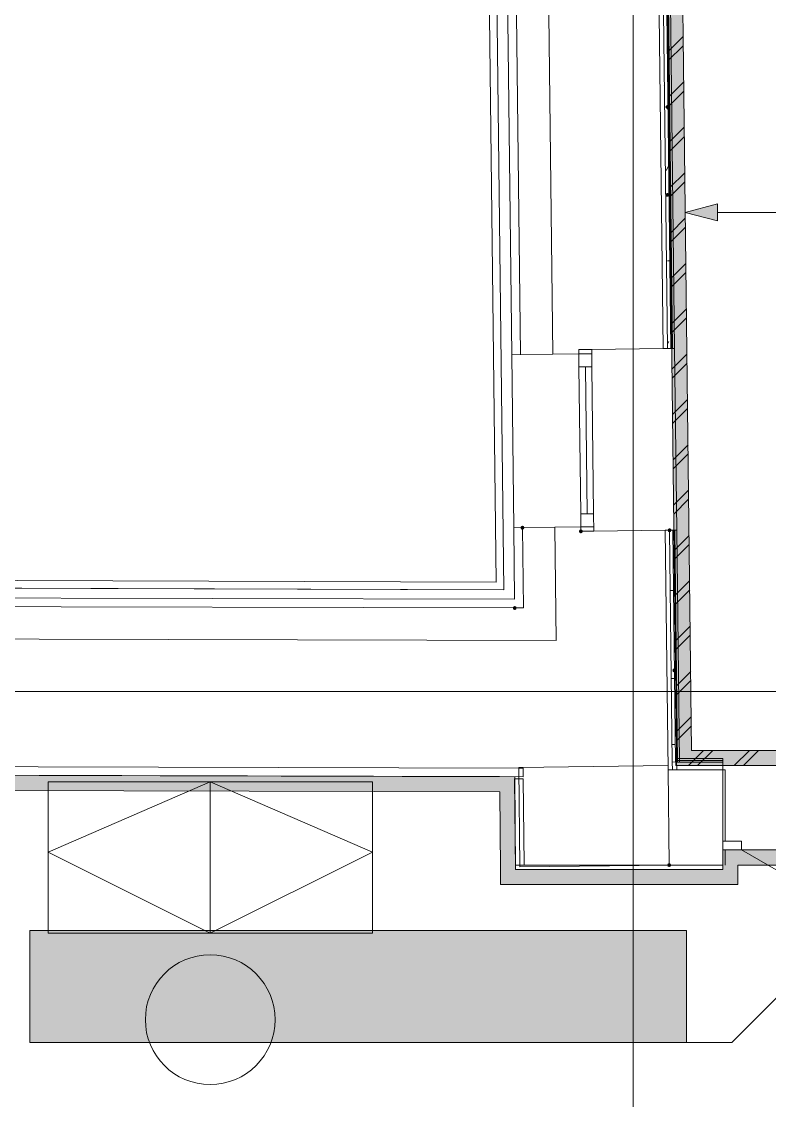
# Model space of a CAD drawing. Header units: millimetres. Extents: x 0 to 1189, y 0 to 841.
# Drawn here: x 659.9 to 694.48, y 398.46 to 448.33 of the extents above; entities that cross this region are included whole.
import ezdxf

# ---------------------------------------------------------------- set-up
doc = ezdxf.new("R2010")
doc.units = ezdxf.units.MM

msp = doc.modelspace()

# ---------------------------------------------------------------- hatches: boundary and pattern name
at = {"true_color": 0xcccccc}
h = msp.add_hatch(color=254, dxfattribs=at)
h.dxf.hatch_style = 2
h.paths.add_polyline_path([(690.880056, 414.641404), (690.180054, 414.641404), (689.383053, 481.905507), (690.083054, 481.905507)])
h = msp.add_hatch(color=7)
h.dxf.hatch_style = 2
h.paths.add_polyline_path([(689.757054, 444.47545), (689.693491, 444.449012), (689.667054, 444.38545), (689.693491, 444.321887), (689.757054, 444.295449), (689.820616, 444.321887), (689.847054, 444.38545), (689.820616, 444.449012)])
h = msp.add_hatch(color=7)
h.dxf.hatch_style = 2
h.paths.add_polyline_path([(689.757054, 440.411444), (689.693491, 440.385006), (689.667054, 440.321443), (689.693491, 440.257881), (689.757054, 440.231443), (689.820616, 440.257881), (689.847054, 440.321443), (689.820616, 440.385006)])
h = msp.add_hatch(color=7)
h.dxf.hatch_style = 2
h.paths.add_polyline_path([(689.757054, 440.411444), (689.693491, 440.385006), (689.667054, 440.321443), (689.693491, 440.257881), (689.757054, 440.231443), (689.820616, 440.257881), (689.847054, 440.321443), (689.820616, 440.385006)])
at = {"true_color": 0x0077b0}
h = msp.add_hatch(color=144, dxfattribs=at)
h.dxf.hatch_style = 2
h.paths.add_polyline_path([(690.587055, 439.515442), (692.080057, 439.915443), (692.080057, 439.115442)])
h = msp.add_hatch(color=7)
h.dxf.hatch_style = 2
h.paths.add_polyline_path([(683.148044, 424.94042), (683.121606, 425.003983), (683.058044, 425.03042), (682.994481, 425.003983), (682.968043, 424.94042), (682.994481, 424.868857), (683.058044, 424.84242), (683.121606, 424.868857)])
h = msp.add_hatch(color=7)
h.dxf.hatch_style = 2
h.paths.add_polyline_path([(689.950054, 424.82042), (689.923617, 424.883982), (689.860054, 424.91042), (689.796491, 424.883982), (689.770054, 424.82042), (689.796491, 424.749857), (689.860054, 424.72342), (689.923617, 424.749857)])
h = msp.add_hatch(color=7)
h.dxf.hatch_style = 2
h.paths.add_polyline_path([(685.850048, 424.77242), (685.82361, 424.835982), (685.760048, 424.86242), (685.696485, 424.835982), (685.670048, 424.77242), (685.696485, 424.700857), (685.760048, 424.67442), (685.82361, 424.700857)])
h = msp.add_hatch(color=7)
h.dxf.hatch_style = 2
h.paths.add_polyline_path([(682.792043, 421.227414), (682.765606, 421.290977), (682.702043, 421.317414), (682.63848, 421.290977), (682.612043, 421.227414), (682.63848, 421.157852), (682.702043, 421.131414), (682.765606, 421.157852)])
h = msp.add_hatch(color=7)
h.dxf.hatch_style = 2
h.paths.add_polyline_path([(690.010405, 418.285241), (690.066234, 418.244963), (690.134223, 418.25576), (690.174501, 418.311589), (690.163704, 418.379579), (690.155704, 418.392579), (690.099875, 418.432856), (690.031885, 418.422059), (689.991608, 418.36623), (690.002405, 418.298241)])
at = {"true_color": 0xcccccc}
h = msp.add_hatch(color=254, dxfattribs=at)
h.dxf.hatch_style = 2
h.paths.add_polyline_path([(690.880056, 414.641404), (690.196054, 413.949403), (690.180054, 414.641404)])
h = msp.add_hatch(color=254, dxfattribs=at)
h.dxf.hatch_style = 2
h.paths.add_polyline_path([(690.880056, 414.641404), (690.888056, 413.941403), (690.188054, 413.941403)])
h = msp.add_hatch(color=254, dxfattribs=at)
h.dxf.hatch_style = 2
h.paths.add_polyline_path([(705.075077, 414.641404), (705.075077, 413.941403), (690.888056, 413.941403), (690.880056, 414.641404)])
at = {"true_color": 0xf1d696}
h = msp.add_hatch(color=41, dxfattribs=at)
h.dxf.hatch_style = 2
h.paths.add_polyline_path([(548.761838, 413.083402), (548.760838, 413.783403), (682.001042, 413.429402), (682.008042, 412.729401)])
h = msp.add_hatch(color=41, dxfattribs=at)
h.dxf.hatch_style = 2
h.paths.add_polyline_path([(682.701043, 413.427402), (682.008042, 412.729401), (682.001042, 413.429402)])
h = msp.add_hatch(color=41, dxfattribs=at)
h.dxf.hatch_style = 2
h.paths.add_polyline_path([(682.692043, 413.418402), (682.708043, 412.727401), (682.008042, 412.729401)])
h = msp.add_hatch(color=41, dxfattribs=at)
h.dxf.hatch_style = 2
h.paths.add_polyline_path([(682.008042, 412.729401), (682.708043, 412.727401), (682.744043, 409.141396), (682.044042, 409.141396)])
h = msp.add_hatch(color=41, dxfattribs=at)
h.dxf.hatch_style = 2
h.paths.add_polyline_path([(693.023059, 409.341396), (692.323058, 409.341396), (692.323058, 410.041397)])
h = msp.add_hatch(color=41, dxfattribs=at)
h.dxf.hatch_style = 2
h.paths.add_polyline_path([(693.023059, 410.041397), (693.023059, 409.341396), (692.323058, 410.041397)])
h = msp.add_hatch(color=41, dxfattribs=at)
h.dxf.hatch_style = 2
h.paths.add_polyline_path([(693.023059, 409.341396), (693.023059, 410.041397), (701.923072, 410.041397), (701.923072, 409.341396)])
h = msp.add_hatch(color=41, dxfattribs=at)
h.dxf.hatch_style = 2
h.paths.add_polyline_path([(682.744043, 409.141396), (682.051042, 408.441395), (682.044042, 409.141396)])
h = msp.add_hatch(color=41, dxfattribs=at)
h.dxf.hatch_style = 2
h.paths.add_polyline_path([(682.744043, 409.141396), (682.751043, 408.441395), (682.051042, 408.441395)])
h = msp.add_hatch(color=41, dxfattribs=at)
h.dxf.hatch_style = 2
h.paths.add_polyline_path([(682.751043, 408.441395), (682.744043, 409.141396), (692.323058, 409.141396), (692.323058, 408.441395)])
h = msp.add_hatch(color=7)
h.dxf.hatch_style = 2
h.paths.add_polyline_path([(689.752054, 409.338396), (689.778491, 409.274833), (689.842054, 409.248396), (689.905617, 409.274833), (689.932054, 409.338396), (689.905617, 409.404959), (689.842054, 409.431396), (689.778491, 409.404959)])
h = msp.add_hatch(color=41, dxfattribs=at)
h.dxf.hatch_style = 2
h.paths.add_polyline_path([(693.023059, 409.141396), (692.323058, 409.141396), (692.323058, 409.341396), (693.023059, 409.341396)])
h = msp.add_hatch(color=41, dxfattribs=at)
h.dxf.hatch_style = 2
h.paths.add_polyline_path([(692.323058, 409.141396), (693.023059, 408.441395), (692.323058, 408.441395)])
h = msp.add_hatch(color=41, dxfattribs=at)
h.dxf.hatch_style = 2
h.paths.add_polyline_path([(693.023059, 409.141396), (693.023059, 408.441395), (692.323058, 409.141396)])
at = {"true_color": 0xffffff}
h = msp.add_hatch(color=7, dxfattribs=at)
h.dxf.hatch_style = 2
h.paths.add_polyline_path([(660.279009, 406.322391), (690.636055, 406.322391), (690.636055, 401.146384), (660.279009, 401.146384)])
at = {"true_color": 0x0077b0}
h = msp.add_hatch(color=144, dxfattribs=at)
h.dxf.hatch_style = 2
h.paths.add_polyline_path([(687.500987, 406.339196), (687.577399, 406.313633), (687.602962, 406.237221), (687.602962, 404.419864), (687.577399, 404.345106), (687.500987, 404.321197), (687.42485, 404.345106), (687.399563, 404.419864), (687.399563, 405.907043), (686.990562, 405.289131), (686.9455, 405.244758), (686.89465, 405.230151), (686.845799, 405.244758), (686.801495, 405.289131), (686.391942, 405.907043), (686.391942, 404.419864), (686.366655, 404.345106), (686.290518, 404.321197), (686.214382, 404.345106), (686.189095, 404.419864), (686.189095, 406.237221), (686.214382, 406.313633), (686.290518, 406.339196), (686.339508, 406.326449), (686.378162, 406.288484), (686.89465, 405.512373), (687.416651, 406.293996), (687.452618, 406.328171)])
h = msp.add_hatch(color=144, dxfattribs=at)
h.dxf.hatch_style = 2
h.paths.add_polyline_path([(689.926071, 406.339196), (690.026504, 406.330161), (690.119754, 406.302884), (690.205046, 406.257108), (690.281604, 406.192573), (690.34657, 406.114489), (690.393294, 406.028862), (690.421518, 405.935379), (690.430984, 405.833731), (690.407833, 405.68952), (690.33838, 405.543241), (689.70338, 404.521839), (690.32956, 404.521839), (690.405697, 404.496276), (690.430984, 404.419864), (690.405697, 404.345106), (690.32956, 404.321197), (689.522581, 404.321197), (689.446444, 404.345106), (689.421157, 404.419864), (689.437694, 404.479395), (690.177425, 405.667264), (690.21539, 405.749671), (690.228137, 405.833731), (690.206639, 405.950658), (690.140493, 406.048154), (690.042997, 406.1143), (689.926071, 406.135797), (689.841373, 406.119967), (689.760706, 406.072408), (689.68376, 405.993015), (689.610224, 405.881687), (689.573844, 405.846134), (689.522581, 405.833731), (689.446444, 405.859294), (689.421157, 405.935706), (689.429426, 405.974843), (689.531521, 406.134325), (689.647982, 406.248176), (689.779327, 406.31645)])
h = msp.add_hatch(color=144, dxfattribs=at)
h.dxf.hatch_style = 2
h.paths.add_polyline_path([(688.915412, 404.823354), (688.108433, 404.823354), (688.032296, 404.848916), (688.007009, 404.925329), (688.032296, 405.001465), (688.108433, 405.026752), (688.915412, 405.026752), (688.991548, 405.001465), (689.016835, 404.925329), (688.991548, 404.848916)])
h = msp.add_hatch(color=144, dxfattribs=at)
h.paths.add_polyline_path([(670.463133, 403.047774), (670.585641, 403.121499), (670.697399, 403.146441), (670.758584, 403.164769), (670.813155, 403.216997), (670.853738, 403.283418), (670.866623, 403.34984), (670.851809, 403.427974), (670.807642, 403.493707), (670.74191, 403.536495), (670.663775, 403.549931), (670.585227, 403.535461), (670.519908, 403.493707), (670.477671, 403.427974), (670.463133, 403.34984)])
h.paths.add_polyline_path([(670.965841, 403.106754), (671.090829, 403.030755), (671.188532, 402.920443), (671.249373, 402.787738), (671.270112, 402.644284), (671.270112, 402.237487), (671.260647, 402.137054), (671.232423, 402.043804), (671.185699, 401.958512), (671.120733, 401.881953), (671.044174, 401.817418), (670.958882, 401.771641), (670.865632, 401.744365), (670.765199, 401.73533), (670.66356, 401.744365), (670.570138, 401.771641), (670.484673, 401.817418), (670.406909, 401.881953), (670.342374, 401.959675), (670.296597, 402.044837), (670.26932, 402.137442), (670.260286, 402.237487), (670.260286, 403.34984), (670.289776, 403.506316), (670.378797, 403.637574), (670.50847, 403.723977), (670.663775, 403.753329), (670.820252, 403.723632), (670.95151, 403.634818), (671.037913, 403.505971), (671.067265, 403.34984), (671.041771, 403.21238)])
h.paths.add_polyline_path([(671.067265, 402.240243), (671.067265, 402.644284), (671.045767, 402.759764), (670.979622, 402.858707), (670.882125, 402.92437), (670.765199, 402.945799), (670.648272, 402.92437), (670.550776, 402.858707), (670.48463, 402.759764), (670.463133, 402.644284), (670.463133, 402.240243), (670.48463, 402.122697), (670.550776, 402.02582), (670.648272, 401.958779), (670.765199, 401.935972), (670.882125, 401.958779), (670.979622, 402.02582), (671.045767, 402.12373)])
h = msp.add_hatch(color=144, dxfattribs=at)
h.paths.add_polyline_path([(677.820551, 403.34984), (677.820551, 402.13882), (677.791061, 401.982137), (677.702039, 401.851085), (677.571332, 401.763649), (677.417061, 401.73533), (677.214214, 401.73533), (677.057875, 401.763649), (676.929236, 401.851085), (676.840214, 401.982137), (676.810724, 402.13882), (676.810724, 402.742952), (676.840214, 402.899634), (676.929236, 403.030686), (677.058909, 403.117089), (677.214214, 403.146441), (677.617703, 403.146441), (677.617703, 403.34984), (677.603165, 403.427974), (677.560928, 403.493707), (677.495609, 403.535461), (677.417061, 403.549931), (677.112239, 403.549931), (677.038721, 403.575424), (677.013571, 403.651354), (677.038721, 403.727766), (677.112239, 403.753329), (677.417061, 403.753329), (677.573399, 403.723632), (677.702039, 403.634818), (677.791061, 403.505971)])
h.paths.add_polyline_path([(677.617703, 402.13882), (677.617703, 402.943043), (677.214214, 402.943043), (677.135666, 402.92878), (677.070347, 402.886819), (677.02811, 402.821086), (677.013571, 402.742952), (677.013571, 402.13882), (677.028454, 402.061718), (677.073103, 401.994952), (677.138077, 401.95058), (677.214214, 401.935972), (677.417061, 401.935972), (677.494231, 401.95058), (677.558172, 401.994952), (677.602821, 402.060685)])
h = msp.add_hatch(color=144, dxfattribs=at)
h.paths.add_polyline_path([(660.478595, 402.237487), (660.478595, 402.641528), (660.48763, 402.743167), (660.514906, 402.836589), (660.560683, 402.922053), (660.625218, 402.999818), (660.702982, 403.064353), (660.788447, 403.11013), (660.881869, 403.137406), (660.983508, 403.146441), (661.178569, 403.110474), (661.341798, 403.002574), (661.406333, 402.924766), (661.45211, 402.839001), (661.479386, 402.74476), (661.488421, 402.641528), (661.488421, 402.237487), (661.478956, 402.137442), (661.450732, 402.044837), (661.404008, 401.959675), (661.339042, 401.881953), (661.262483, 401.817418), (661.177191, 401.771641), (661.083941, 401.744365), (660.983508, 401.73533), (660.881869, 401.744365), (660.788447, 401.771641), (660.702982, 401.817418), (660.625218, 401.881953), (660.560683, 401.959675), (660.514906, 402.044837), (660.48763, 402.137442)])
h.paths.add_polyline_path([(661.285574, 402.240243), (661.285574, 402.644284), (661.264077, 402.759764), (661.197931, 402.858707), (661.100435, 402.92437), (660.983508, 402.945799), (660.866581, 402.92437), (660.769085, 402.858707), (660.702939, 402.759764), (660.681442, 402.644284), (660.681442, 402.240243), (660.702939, 402.122697), (660.769085, 402.02582), (660.866581, 401.958779), (660.983508, 401.935972), (661.100435, 401.958779), (661.197931, 402.02582), (661.264077, 402.12373)])
h = msp.add_hatch(color=144, dxfattribs=at)
h.dxf.hatch_style = 2
h.paths.add_polyline_path([(661.994352, 403.146441), (662.902755, 403.146441), (663.058129, 403.117089), (663.188284, 403.030686), (663.277099, 402.899634), (663.306796, 402.742952), (663.306796, 401.833998), (663.281233, 401.759239), (663.204821, 401.73533), (663.128684, 401.759239), (663.103397, 401.833998), (663.103397, 402.742952), (663.088928, 402.821086), (663.047173, 402.886819), (662.981372, 402.929813), (662.902755, 402.943043), (662.699908, 402.943043), (662.699908, 401.833998), (662.674414, 401.759239), (662.598484, 401.73533), (662.524483, 401.759239), (662.499265, 401.833998), (662.499265, 402.943043), (662.095776, 402.943043), (662.095776, 401.833998), (662.070489, 401.759239), (661.994352, 401.73533), (661.918215, 401.759239), (661.892928, 401.833998), (661.892928, 403.047774), (661.918215, 403.121499)])
h = msp.add_hatch(color=144, dxfattribs=at)
h.paths.add_polyline_path([(664.40248, 403.047774), (664.427767, 403.121499), (664.503904, 403.146441), (665.008817, 403.146441), (665.165155, 403.117089), (665.293795, 403.030686), (665.382816, 402.899634), (665.412306, 402.742952), (665.412306, 402.13882), (665.382816, 401.982137), (665.293795, 401.851085), (665.165155, 401.763649), (665.008817, 401.73533), (664.605327, 401.73533), (664.605327, 401.227109), (664.58004, 401.153591), (664.503904, 401.128442), (664.427767, 401.153591), (664.40248, 401.227109)])
h.paths.add_polyline_path([(664.605327, 402.943043), (664.605327, 401.935972), (665.008817, 401.935972), (665.085987, 401.95058), (665.149928, 401.994952), (665.194576, 402.060685), (665.209459, 402.13882), (665.209459, 402.742952), (665.194921, 402.821086), (665.152684, 402.886819), (665.087365, 402.929813), (665.008817, 402.943043)])
h = msp.add_hatch(color=144, dxfattribs=at)
h.paths.add_polyline_path([(666.623793, 402.943043), (666.220303, 402.943043), (666.141755, 402.92878), (666.076436, 402.886819), (666.034199, 402.821086), (666.019661, 402.742952), (666.019661, 402.13882), (666.034544, 402.061718), (666.079192, 401.994952), (666.144167, 401.95058), (666.220303, 401.935972), (666.42315, 401.935972), (666.500321, 401.95058), (666.564262, 401.994952), (666.60891, 402.060685), (666.623793, 402.13882)])
h.paths.add_polyline_path([(667.027282, 401.833998), (667.00234, 401.759239), (666.928615, 401.73533), (666.79901, 401.760961), (666.697104, 401.83951), (666.57191, 401.760961), (666.42315, 401.73533), (666.220303, 401.73533), (666.063965, 401.763649), (665.935325, 401.851085), (665.846304, 401.981103), (665.816814, 402.13882), (665.816814, 402.742952), (665.846304, 402.899634), (665.935325, 403.030686), (666.063965, 403.117089), (666.220303, 403.146441), (666.725216, 403.146441), (666.801353, 403.121499), (666.82664, 403.047774), (666.82664, 402.037396), (666.852203, 401.961259), (666.928615, 401.935972), (667.00234, 401.91041)])
h = msp.add_hatch(color=144, dxfattribs=at)
h.dxf.hatch_style = 2
h.paths.add_polyline_path([(667.634466, 402.483329), (668.269466, 403.118329), (668.300609, 403.139827), (668.340021, 403.146441), (668.416158, 403.121499), (668.441445, 403.047774), (668.410577, 402.977218), (667.9674, 402.531285), (668.422152, 401.893529), (668.441445, 401.833998), (668.416158, 401.759239), (668.340021, 401.73533), (668.291445, 401.74601), (668.255685, 401.777774), (667.820776, 402.387418), (667.634466, 402.198351), (667.634466, 401.833998), (667.609179, 401.759239), (667.533042, 401.73533), (667.456905, 401.759239), (667.431618, 401.833998), (667.431618, 403.047774), (667.456905, 403.121499), (667.533042, 403.146441), (667.609179, 403.121499), (667.634466, 403.047774)])
h = msp.add_hatch(color=144, dxfattribs=at)
h.paths.add_polyline_path([(668.845952, 402.237487), (668.845952, 402.641528), (668.854987, 402.743167), (668.882263, 402.836589), (668.92804, 402.922053), (668.992575, 402.999818), (669.07034, 403.064353), (669.155804, 403.11013), (669.249226, 403.137406), (669.350865, 403.146441), (669.545927, 403.110474), (669.709155, 403.002574), (669.77369, 402.924766), (669.819467, 402.839001), (669.846744, 402.74476), (669.855778, 402.641528), (669.855778, 402.237487), (669.846313, 402.137442), (669.818089, 402.044837), (669.771365, 401.959675), (669.706399, 401.881953), (669.62984, 401.817418), (669.544549, 401.771641), (669.451298, 401.744365), (669.350865, 401.73533), (669.249226, 401.744365), (669.155804, 401.771641), (669.07034, 401.817418), (668.992575, 401.881953), (668.92804, 401.959675), (668.882263, 402.044837), (668.854987, 402.137442)])
h.paths.add_polyline_path([(669.652931, 402.240243), (669.652931, 402.644284), (669.631434, 402.759764), (669.565288, 402.858707), (669.467792, 402.92437), (669.350865, 402.945799), (669.233939, 402.92437), (669.136443, 402.858707), (669.070297, 402.759764), (669.048799, 402.644284), (669.048799, 402.240243), (669.070297, 402.122697), (669.136443, 402.02582), (669.233939, 401.958779), (669.350865, 401.935972), (669.467792, 401.958779), (669.565288, 402.02582), (669.631434, 402.12373)])
h = msp.add_hatch(color=144, dxfattribs=at)
h.dxf.hatch_style = 2
h.paths.add_polyline_path([(672.684446, 403.047774), (672.684446, 401.833998), (672.659159, 401.759239), (672.583022, 401.73533), (672.078109, 401.73533), (671.921771, 401.763649), (671.793131, 401.851085), (671.704109, 401.981103), (671.674619, 402.13882), (671.674619, 403.047774), (671.699906, 403.121499), (671.776043, 403.146441), (671.85218, 403.121499), (671.877467, 403.047774), (671.877467, 402.13882), (671.892349, 402.061718), (671.936998, 401.994952), (672.001972, 401.95058), (672.078109, 401.935972), (672.481599, 401.935972), (672.481599, 403.047774), (672.506886, 403.121499), (672.583022, 403.146441), (672.659159, 403.121499)])
h = msp.add_hatch(color=144, dxfattribs=at)
h.dxf.hatch_style = 2
h.paths.add_polyline_path([(673.2918, 402.339462), (673.2918, 401.833998), (673.266513, 401.759239), (673.190377, 401.73533), (673.11424, 401.759239), (673.088953, 401.833998), (673.088953, 403.047774), (673.11424, 403.121499), (673.190377, 403.146441), (673.266513, 403.121499), (673.2918, 403.047774), (673.2918, 402.542309), (673.895932, 402.542309), (673.895932, 403.047774), (673.921219, 403.121499), (673.997356, 403.146441), (674.073492, 403.121499), (674.098779, 403.047774), (674.098779, 401.833998), (674.073492, 401.759239), (673.997356, 401.73533), (673.921219, 401.759239), (673.895932, 401.833998), (673.895932, 402.339462)])
h = msp.add_hatch(color=144, dxfattribs=at)
h.paths.add_polyline_path([(675.310266, 402.13882), (675.280914, 401.982137), (675.194511, 401.851085), (675.063252, 401.763649), (674.906776, 401.73533), (674.60471, 401.73533), (674.528574, 401.759239), (674.503287, 401.833998), (674.503287, 403.047774), (674.528574, 403.121499), (674.60471, 403.146441), (674.680847, 403.121499), (674.706134, 403.047774), (674.706134, 402.542309), (674.906776, 402.542309), (675.063252, 402.513164), (675.194511, 402.426554), (675.280914, 402.295503)])
h.paths.add_polyline_path([(675.109623, 402.13882), (675.09481, 402.217368), (675.050643, 402.282687), (674.984911, 402.324924), (674.906776, 402.339462), (674.706134, 402.339462), (674.706134, 401.935972), (674.906776, 401.935972), (674.984911, 401.95058), (675.050643, 401.994952), (675.09481, 402.060685)])
h.paths.add_polyline_path([(675.513113, 403.047774), (675.538676, 403.121499), (675.615088, 403.146441), (675.688813, 403.121499), (675.713755, 403.047774), (675.713755, 401.833998), (675.688813, 401.759239), (675.615088, 401.73533), (675.538676, 401.759239), (675.513113, 401.833998)])
h = msp.add_hatch(color=144, dxfattribs=at)
h.paths.add_polyline_path([(678.225058, 402.237487), (678.225058, 402.641528), (678.234093, 402.743167), (678.261369, 402.836589), (678.307146, 402.922053), (678.371681, 402.999818), (678.449446, 403.064353), (678.53491, 403.11013), (678.628332, 403.137406), (678.729971, 403.146441), (678.925032, 403.110474), (679.088261, 403.002574), (679.152796, 402.924766), (679.198573, 402.839001), (679.22585, 402.74476), (679.234884, 402.641528), (679.234884, 402.237487), (679.225419, 402.137442), (679.197195, 402.044837), (679.150471, 401.959675), (679.085505, 401.881953), (679.008946, 401.817418), (678.923654, 401.771641), (678.830404, 401.744365), (678.729971, 401.73533), (678.628332, 401.744365), (678.53491, 401.771641), (678.449446, 401.817418), (678.371681, 401.881953), (678.307146, 401.959675), (678.261369, 402.044837), (678.234093, 402.137442)])
h.paths.add_polyline_path([(679.032037, 402.240243), (679.032037, 402.644284), (679.01054, 402.759764), (678.944394, 402.858707), (678.846898, 402.92437), (678.729971, 402.945799), (678.613045, 402.92437), (678.515548, 402.858707), (678.449402, 402.759764), (678.427905, 402.644284), (678.427905, 402.240243), (678.449402, 402.122697), (678.515548, 402.02582), (678.613045, 401.958779), (678.729971, 401.935972), (678.846898, 401.958779), (678.944394, 402.02582), (679.01054, 402.12373)])
h = msp.add_hatch(color=144, dxfattribs=at)
h.dxf.hatch_style = 2
h.paths.add_polyline_path([(680.330579, 401.833998), (680.330579, 403.047774), (680.355866, 403.121499), (680.432003, 403.146441), (680.936916, 403.146441), (681.091187, 403.117089), (681.221894, 403.030686), (681.310916, 402.899634), (681.340406, 402.742952), (681.340406, 401.833998), (681.315119, 401.759239), (681.238982, 401.73533), (681.162845, 401.759239), (681.137558, 401.833998), (681.137558, 402.742952), (681.12302, 402.821086), (681.080783, 402.886819), (681.015464, 402.929813), (680.936916, 402.943043), (680.533426, 402.943043), (680.533426, 401.833998), (680.508139, 401.759239), (680.432003, 401.73533), (680.355866, 401.759239)])
h = msp.add_hatch(color=144, dxfattribs=at)
h.paths.add_polyline_path([(681.744913, 402.237487), (681.744913, 402.641528), (681.753948, 402.743167), (681.781224, 402.836589), (681.827001, 402.922053), (681.891536, 402.999818), (681.9693, 403.064353), (682.054765, 403.11013), (682.148187, 403.137406), (682.249826, 403.146441), (682.444887, 403.110474), (682.608116, 403.002574), (682.672651, 402.924766), (682.718428, 402.839001), (682.745704, 402.74476), (682.754739, 402.641528), (682.754739, 402.237487), (682.745274, 402.137442), (682.71705, 402.044837), (682.670326, 401.959675), (682.60536, 401.881953), (682.528801, 401.817418), (682.443509, 401.771641), (682.350259, 401.744365), (682.249826, 401.73533), (682.148187, 401.744365), (682.054765, 401.771641), (681.9693, 401.817418), (681.891536, 401.881953), (681.827001, 401.959675), (681.781224, 402.044837), (681.753948, 402.137442)])
h.paths.add_polyline_path([(682.551892, 402.240243), (682.551892, 402.644284), (682.530395, 402.759764), (682.464249, 402.858707), (682.366753, 402.92437), (682.249826, 402.945799), (682.132899, 402.92437), (682.035403, 402.858707), (681.969257, 402.759764), (681.94776, 402.644284), (681.94776, 402.240243), (681.969257, 402.122697), (682.035403, 402.02582), (682.132899, 401.958779), (682.249826, 401.935972), (682.366753, 401.958779), (682.464249, 402.02582), (682.530395, 402.12373)])
h = msp.add_hatch(color=144, dxfattribs=at)
h.dxf.hatch_style = 2
h.paths.add_polyline_path([(683.26067, 403.146441), (684.169073, 403.146441), (684.324447, 403.117089), (684.454602, 403.030686), (684.543417, 402.899634), (684.573114, 402.742952), (684.573114, 401.833998), (684.547551, 401.759239), (684.471139, 401.73533), (684.395002, 401.759239), (684.369715, 401.833998), (684.369715, 402.742952), (684.355246, 402.821086), (684.313491, 402.886819), (684.24769, 402.929813), (684.169073, 402.943043), (683.966226, 402.943043), (683.966226, 401.833998), (683.940732, 401.759239), (683.864802, 401.73533), (683.790801, 401.759239), (683.765583, 401.833998), (683.765583, 402.943043), (683.362094, 402.943043), (683.362094, 401.833998), (683.336807, 401.759239), (683.26067, 401.73533), (683.184533, 401.759239), (683.159246, 401.833998), (683.159246, 403.047774), (683.184533, 403.121499)])
h = msp.add_hatch(color=144, dxfattribs=at)
h.paths.add_polyline_path([(684.977346, 402.237487), (684.977346, 402.641528), (684.986381, 402.743167), (685.013657, 402.836589), (685.059434, 402.922053), (685.123969, 402.999818), (685.201734, 403.064353), (685.287198, 403.11013), (685.38062, 403.137406), (685.482259, 403.146441), (685.67732, 403.110474), (685.840549, 403.002574), (685.905084, 402.924766), (685.950861, 402.839001), (685.978138, 402.74476), (685.987172, 402.641528), (685.987172, 402.237487), (685.977707, 402.137442), (685.949483, 402.044837), (685.902759, 401.959675), (685.837793, 401.881953), (685.761234, 401.817418), (685.675942, 401.771641), (685.582692, 401.744365), (685.482259, 401.73533), (685.38062, 401.744365), (685.287198, 401.771641), (685.201734, 401.817418), (685.123969, 401.881953), (685.059434, 401.959675), (685.013657, 402.044837), (684.986381, 402.137442)])
h.paths.add_polyline_path([(685.784325, 402.240243), (685.784325, 402.644284), (685.762828, 402.759764), (685.696682, 402.858707), (685.599186, 402.92437), (685.482259, 402.945799), (685.365333, 402.92437), (685.267836, 402.858707), (685.201691, 402.759764), (685.180193, 402.644284), (685.180193, 402.240243), (685.201691, 402.122697), (685.267836, 402.02582), (685.365333, 401.958779), (685.482259, 401.935972), (685.599186, 401.958779), (685.696682, 402.02582), (685.762828, 402.12373)])
h = msp.add_hatch(color=144, dxfattribs=at)
h.dxf.hatch_style = 2
h.paths.add_polyline_path([(686.896593, 403.146441), (687.300082, 403.146441), (687.376219, 403.121499), (687.401506, 403.047774), (687.401506, 401.833998), (687.376219, 401.759239), (687.300082, 401.73533), (687.223946, 401.759239), (687.198659, 401.833998), (687.198659, 402.943043), (686.967148, 402.943043), (686.586259, 401.803129), (686.55229, 401.75228), (686.493103, 401.73533), (686.416967, 401.760617), (686.39168, 401.836754), (686.397192, 401.868173), (686.795169, 403.064861), (686.835339, 403.126735)])
h = msp.add_hatch(color=144, dxfattribs=at)
h.dxf.hatch_style = 2
h.paths.add_polyline_path([(688.00886, 402.483329), (688.64386, 403.118329), (688.675004, 403.139827), (688.714416, 403.146441), (688.790553, 403.121499), (688.81584, 403.047774), (688.784972, 402.977218), (688.341794, 402.531285), (688.796547, 401.893529), (688.81584, 401.833998), (688.790553, 401.759239), (688.714416, 401.73533), (688.66584, 401.74601), (688.63008, 401.777774), (688.195171, 402.387418), (688.00886, 402.198351), (688.00886, 401.833998), (687.983573, 401.759239), (687.907437, 401.73533), (687.8313, 401.759239), (687.806013, 401.833998), (687.806013, 403.047774), (687.8313, 403.121499), (687.907437, 403.146441), (687.983573, 403.121499), (688.00886, 403.047774)])
h = msp.add_hatch(color=144, dxfattribs=at)
h.paths.add_polyline_path([(690.027326, 402.943043), (689.623836, 402.943043), (689.545288, 402.92878), (689.479969, 402.886819), (689.437732, 402.821086), (689.423194, 402.742952), (689.423194, 402.13882), (689.438077, 402.061718), (689.482725, 401.994952), (689.5477, 401.95058), (689.623836, 401.935972), (689.826684, 401.935972), (689.903854, 401.95058), (689.967795, 401.994952), (690.012443, 402.060685), (690.027326, 402.13882)])
h.paths.add_polyline_path([(690.430816, 401.833998), (690.405873, 401.759239), (690.332148, 401.73533), (690.202544, 401.760961), (690.100638, 401.83951), (689.975443, 401.760961), (689.826684, 401.73533), (689.623836, 401.73533), (689.467498, 401.763649), (689.338858, 401.851085), (689.249837, 401.981103), (689.220347, 402.13882), (689.220347, 402.742952), (689.249837, 402.899634), (689.338858, 403.030686), (689.467498, 403.117089), (689.623836, 403.146441), (690.12875, 403.146441), (690.204886, 403.121499), (690.230173, 403.047774), (690.230173, 402.037396), (690.255736, 401.961259), (690.332148, 401.935972), (690.405873, 401.91041)])

# ---------------------------------------------------------------- linework, layer by layer
at = {"color": 7, "lineweight": 0}
for points in [[(688.173051, 237.332133), (688.173051, 497.564531)], [(681.847042, 422.416416), (680.96804, 496.99653)], [(682.195042, 422.066416), (681.316041, 496.640529)], [(681.322041, 496.646529), (682.201042, 422.065416)], [(681.819042, 496.134529), (682.564043, 432.935432)], [(682.964043, 432.940432), (682.240042, 494.434526)], [(684.464046, 432.957432), (683.740045, 494.434526)], [(689.561053, 433.217433), (688.909052, 488.534517)], [(689.761054, 433.220433), (689.180053, 482.513508)], [(689.911054, 433.222433), (689.330053, 482.514508)], [(690.001054, 433.223433), (689.420053, 482.515508)], [(690.091054, 433.224433), (689.511053, 482.455508)], [(689.383053, 481.905507), (690.180054, 414.641404)], [(690.880056, 414.641404), (690.083054, 481.905507)], [(689.797054, 446.946454), (690.489055, 447.638455)], [(689.802054, 446.527453), (690.494055, 447.219454)], [(689.628054, 445.395451), (689.618054, 445.379451)], [(689.822054, 444.85045), (690.514055, 445.542451)], [(689.827054, 444.43045), (690.519055, 445.122451)], [(689.757054, 444.38545), (689.780054, 444.38545)], [(689.847054, 442.753447), (690.539055, 443.445448)], [(689.852054, 442.334446), (690.544055, 443.026448)], [(689.812054, 441.651445), (689.696054, 441.449445)], [(689.872054, 440.657444), (690.564055, 441.349445)], [(689.877054, 440.237443), (690.569055, 440.929444)], [(689.757054, 440.321443), (689.828054, 440.321443)], [(689.897054, 438.560441), (690.588055, 439.252442)], [(689.902054, 438.14144), (690.593055, 438.833441)], [(689.757054, 437.273439), (689.863054, 437.273439)], [(689.921054, 436.464438), (690.613055, 437.156439)], [(689.926054, 436.044437), (690.618055, 436.736438)], [(689.946054, 434.367434), (690.638055, 435.059435)], [(689.951054, 433.948434), (690.643055, 434.640435)], [(689.827054, 433.549433), (689.759054, 433.430433)], [(682.564043, 432.935432), (684.464046, 432.957432)], [(682.658043, 424.93642), (682.564043, 432.935432)], [(684.464046, 432.957432), (685.664048, 432.972432)], [(686.261048, 433.179432), (685.661048, 433.172432)], [(686.261048, 433.179432), (685.661048, 433.172432)], [(685.661048, 433.172432), (685.671048, 432.372431)], [(685.661048, 433.172432), (685.671048, 432.372431)], [(686.264048, 432.979432), (685.664048, 432.972432)], [(686.261048, 433.179432), (689.561053, 433.217433)], [(686.271048, 432.379431), (686.261048, 433.179432)], [(686.271048, 432.379431), (686.261048, 433.179432)], [(689.561053, 433.217433), (690.091054, 433.224433)], [(689.971054, 432.271431), (690.663055, 432.963432)], [(690.091054, 433.224433), (690.190054, 424.82442)], [(689.976054, 431.85243), (690.668055, 432.543432)], [(685.671048, 432.372431), (686.271048, 432.379431)], [(685.751048, 425.572421), (685.671048, 432.372431)], [(686.051048, 425.576421), (685.971048, 432.375431)], [(686.271048, 432.379431), (686.351049, 425.579421)], [(689.996054, 430.174428), (690.688055, 430.866429)], [(690.001054, 429.755427), (690.693055, 430.447428)], [(690.021054, 428.078425), (690.713055, 428.770426)], [(690.026054, 427.659424), (690.718055, 428.350425)], [(690.046054, 425.981421), (690.737055, 426.673423)], [(690.051054, 425.562421), (690.742055, 426.254422)], [(685.751048, 425.572421), (686.351049, 425.579421)], [(685.760048, 424.77242), (685.751048, 425.572421)], [(685.751048, 425.572421), (685.760048, 424.77242)], [(686.351049, 425.579421), (686.360049, 424.77942)], [(686.360049, 424.77942), (686.351049, 425.579421)], [(684.558046, 424.95842), (682.658043, 424.93642)], [(682.658043, 424.93642), (682.697043, 421.627415)], [(683.058044, 424.93242), (683.102044, 421.226414)], [(685.758048, 424.97242), (684.558046, 424.95842)], [(684.620046, 419.722412), (684.558046, 424.95842)], [(686.358049, 424.97942), (685.758048, 424.97242)], [(686.360049, 424.77942), (685.760048, 424.77242)], [(685.760048, 424.77242), (686.360049, 424.77942)], [(689.660054, 424.81842), (686.360049, 424.77942)], [(690.190054, 424.82442), (689.660054, 424.81842)], [(689.660054, 424.81842), (689.791054, 413.741403)], [(689.860054, 424.81342), (689.986054, 414.104403)], [(690.136054, 414.105403), (690.010054, 424.82242)], [(690.070054, 423.885418), (690.762055, 424.577419)], [(690.226055, 414.107403), (690.100054, 424.82342)], [(690.316055, 414.108403), (690.190054, 424.82442)], [(690.075054, 423.466418), (690.767055, 424.157419)], [(637.539974, 422.567416), (681.847042, 422.416416)], [(690.095054, 421.788415), (690.787055, 422.480416)], [(682.201042, 422.065416), (597.492913, 422.353416)], [(653.542998, 422.163416), (682.195042, 422.066416)], [(689.893054, 422.033415), (690.043054, 422.033415)], [(690.100054, 421.369414), (690.792055, 422.061416)], [(682.697043, 421.627415), (654.724, 421.701415)], [(654.723, 421.301414), (682.702043, 421.227414)], [(682.702043, 421.227414), (654.726, 421.301414)], [(683.102044, 421.226414), (682.702043, 421.227414)], [(682.702043, 421.221414), (683.102044, 421.226414)], [(690.120054, 419.692412), (690.812055, 420.384413)], [(690.125054, 419.273411), (690.817055, 419.965412)], [(654.719, 419.801412), (684.620046, 419.722412)], [(689.941054, 417.969409), (690.091054, 417.969409)], [(690.145054, 417.595409), (690.837055, 418.28741)], [(690.150054, 417.176408), (690.842055, 417.868409)], [(202.529309, 417.371408), (863.72632, 417.371408)], [(690.170054, 415.499405), (690.862055, 416.191407)], [(690.175054, 415.080405), (690.867055, 415.772406)], [(689.977054, 414.921405), (690.093054, 414.921405)], [(690.188054, 413.941403), (690.180054, 414.641404)], [(705.075077, 414.641404), (690.880056, 414.641404)], [(690.887056, 414.094403), (691.433056, 414.641404)], [(691.157056, 413.941403), (691.857057, 414.641404)], [(692.854059, 413.941403), (693.55406, 414.641404)], [(693.278059, 413.941403), (693.97806, 414.641404)], [(689.986054, 414.104403), (690.316055, 414.108403)], [(689.991054, 413.739403), (689.986054, 414.104403)], [(692.323058, 414.271404), (690.151054, 414.271404)], [(690.151054, 414.271404), (690.151054, 413.941403)], [(692.323058, 414.181403), (690.151054, 414.181403)], [(692.323058, 414.091403), (690.151054, 414.091403)], [(690.151054, 413.941403), (690.191054, 413.941403)], [(690.188054, 413.941403), (705.775078, 413.941403)], [(690.191054, 413.941403), (690.191054, 413.741403)], [(692.323058, 413.941403), (690.191054, 413.941403)], [(690.733055, 413.941403), (690.887056, 414.094403)], [(692.323058, 413.741403), (692.323058, 414.271404)], [(682.001042, 413.429402), (548.060837, 413.785403)], [(655.103001, 413.500402), (683.090044, 413.426402)], [(682.889043, 413.826403), (655.104001, 413.900403)], [(682.889043, 413.826403), (682.889043, 413.857403)], [(683.091044, 413.826403), (682.889043, 413.826403)], [(682.889043, 413.826403), (682.943043, 409.257396)], [(683.090044, 413.426402), (683.091044, 413.826403)], [(692.323058, 413.741403), (689.791054, 413.741403)], [(689.791054, 413.736403), (689.991054, 413.739403)], [(692.323058, 410.441398), (692.323058, 413.741403)], [(692.427058, 413.741403), (692.323058, 413.741403)], [(692.427058, 410.441398), (692.427058, 413.741403)], [(548.761838, 413.083402), (682.008042, 412.729401)], [(682.701043, 413.427402), (682.001042, 413.429402)], [(683.095044, 413.326402), (682.695043, 413.321402)], [(682.695043, 413.321402), (682.744043, 409.141396)], [(682.744043, 409.141396), (682.701043, 413.427402)], [(683.142044, 409.341396), (683.095044, 413.326402)], [(682.008042, 412.729401), (682.044042, 409.141396)], [(693.193059, 410.441398), (692.323058, 410.441398)], [(692.323058, 410.441398), (692.323058, 410.041397)], [(692.323058, 409.341396), (692.323058, 410.041397)], [(692.323058, 410.041397), (693.193059, 410.041397)], [(692.323058, 410.041397), (692.323058, 409.341396)], [(701.923072, 410.041397), (692.323058, 410.041397)], [(692.427058, 409.341396), (692.427058, 410.041397)], [(693.193059, 410.041397), (693.193059, 410.441398)], [(693.193059, 410.041397), (700.60607, 405.761391)], [(682.051042, 408.441395), (682.044042, 409.141396)], [(689.842054, 409.341396), (682.742043, 409.341396)], [(682.742043, 409.336396), (683.142044, 409.341396)], [(682.744043, 409.141396), (692.323058, 409.141396)], [(692.323058, 409.141396), (682.744043, 409.141396)], [(682.943043, 409.257396), (689.842054, 409.338396)], [(692.323058, 409.341396), (689.842054, 409.341396)], [(692.323058, 409.141396), (692.323058, 409.341396)], [(692.323058, 409.341396), (692.323058, 409.141396)], [(693.023059, 409.341396), (701.923072, 409.341396)], [(693.023059, 408.441395), (693.023059, 409.341396)], [(682.051042, 408.441395), (692.323058, 408.441395)], [(693.023059, 408.441395), (692.323058, 408.441395)]]:
    msp.add_lwpolyline(points, dxfattribs=at)
at = {"color": 144, "lineweight": 0, "true_color": 0x0077b0}
for points in [[(690.587055, 439.515442), (692.080057, 439.915443)], [(692.080057, 439.915443), (692.080057, 439.115442)], [(690.587055, 439.515442), (692.080057, 439.115442)], [(692.080057, 439.515442), (706.096079, 439.515442)], [(716.102094, 424.504419), (692.743058, 401.146384)], [(660.279009, 406.322391), (690.636055, 406.322391)], [(660.279009, 401.146384), (660.279009, 406.322391)], [(690.636055, 406.322391), (690.636055, 401.146384)], [(690.636055, 401.146384), (660.279009, 401.146384)], [(692.743058, 401.146384), (690.636055, 401.146384)]]:
    msp.add_lwpolyline(points, dxfattribs=at)
at = {"color": 8, "lineweight": 0, "true_color": 0x7f7f7f}
for points in [[(689.788054, 413.938403), (682.889043, 413.857403)], [(689.791054, 413.741403), (689.842054, 409.341396)]]:
    msp.add_lwpolyline(points, dxfattribs=at)
at = {"color": 253, "lineweight": 0, "true_color": 0x999999}
for points in [[(676.125033, 413.194402), (661.12501, 413.194402)], [(661.12501, 413.194402), (661.12501, 406.194391)], [(661.12501, 409.944397), (668.625022, 413.194402)], [(676.125033, 413.194402), (668.625022, 413.194402)], [(668.625022, 413.194402), (668.625022, 406.194391)], [(668.625022, 413.194402), (676.125033, 409.944397)], [(676.125033, 406.194391), (676.125033, 413.194402)], [(668.625022, 406.194391), (661.12501, 409.944397)], [(676.125033, 409.944397), (668.625022, 406.194391)], [(661.12501, 406.194391), (676.125033, 406.194391)]]:
    msp.add_lwpolyline(points, dxfattribs=at)
msp.add_circle((668.625022, 402.194385), 3.000005, dxfattribs=at)

doc.saveas('drawing.dxf')
